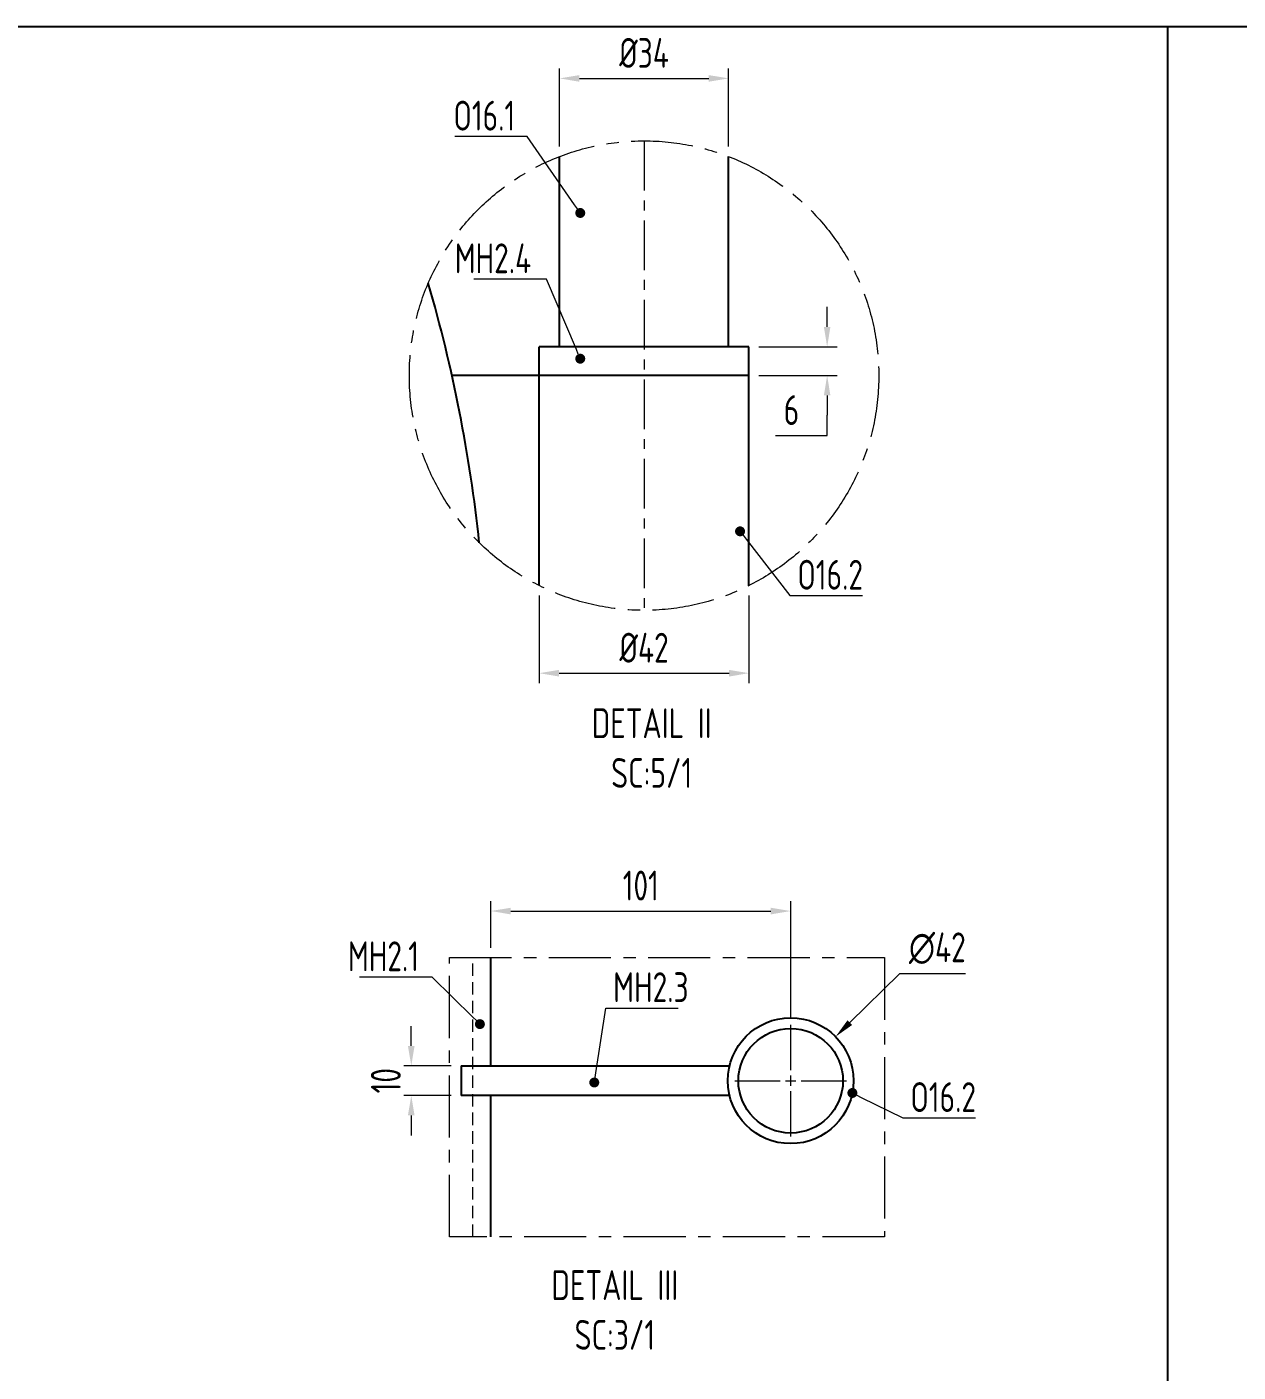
# Model space of a CAD drawing. Header units: millimetres. Extents: x -46397 to 283259, y -8690 to 23983.
# Drawn here: x 179651 to 180870, y -6 to 1347 of the extents above; entities that cross this region are included whole.
import ezdxf
from ezdxf import colors
from ezdxf.entities.mleader import LeaderData, LeaderLine
from ezdxf.math import Vec2, Vec3

# ---------------------------------------------------------------- set-up
doc = ezdxf.new("R2010")
doc.units = ezdxf.units.MM
doc.linetypes.add('CENTER', pattern=[2, 1.25, -0.25, 0.25, -0.25])
doc.linetypes.add('HIDDEN', pattern=[0.375, 0.25, -0.125])
doc.layers.get('Defpoints').update_dxf_attribs({"lineweight": 0})
for name, color, linetype, lineweight in [('Dtext', 255, 'Continuous', 20), ('DUONGDAM', 7, 'Continuous', 25), ('Long_AM_Hidden', 4, 'HIDDEN', 9), ('Long_AM_Visible', 30, 'Continuous', 25), ('Long_Centerline', 1, 'CENTER', 9), ('Long_Dim', 3, 'Continuous', 9), ('Long_Text', 6, 'Continuous', 9)]:
    doc.layers.add(name, color=color, linetype=linetype, lineweight=lineweight)
doc.styles.add('Chu va so', font='arial.ttf')
doc.styles.add('GHI CHU 2', font='arial.ttf', dxfattribs={"width": 0.8, "height": 2.5})
doc.styles.add('GHI CHÚ 3', font='isocp_IV25.ttf', dxfattribs={"width": 0.8})
doc.styles.get("Standard").update_dxf_attribs({"font": 'isocp.shx', "width": 0.8})
doc.styles.add('TCVN', font='arial.ttf')
doc.dimstyles.new('Vuong_DIM', dxfattribs={"dimtxt": 2.5, "dimasz": 2.3, "dimexe": 1.25, "dimexo": 0, "dimtad": 1, "dimtoh": 1, "dimdec": 0, "dimdsep": 46, "dimtxsty": 'GHI CHÚ 3', "dimcen": 2.3, "dimclrd": 9, "dimclre": 9, "dimclrt": 2, "dimadec": 0, "dimazin": 0, "dimtm": 1e-09, "dimtfac": 1, "dimtdec": 0, "dimtofl": 0, "dimtmove": 1, "dimatfit": 3, "dimfxl": 1, "dimtfill": 1, "dimlwd": 9, "dimlwe": 9, "dimarcsym": 1})

# ---------------------------------------------------------------- blocks, each defined once
blk = doc.blocks.new('_Dot')
at = {"color": 0, "linetype": 'ByBlock', "lineweight": -2}
blk.add_line((-0.5, 0), (-1, 0), dxfattribs=at)
at = {"color": 0, "linetype": 'ByBlock', "const_width": 0.5}
blk.add_lwpolyline([(-0.25, 0, 1), (0.25, 0, 1)], format="xyb", close=True, dxfattribs=at)
blk = doc.blocks.new('*D1774')
at = {"layer": 'Defpoints', "color": 0, "transparency": 16777216}
for p in [(180356.9, 1295.7), (180186.9, 1217), (180356.9, 1217)]:
    blk.add_point(p, dxfattribs=at)
at = {"layer": 'Long_Dim', "color": 9, "lineweight": 9, "transparency": 16777216}
for p, q in [((180186.9, 1227), (180186.9, 1305.7)), ((180356.9, 1227), (180356.9, 1305.7)), ((180206.9, 1295.7), (180336.9, 1295.7))]:
    blk.add_line(p, q, dxfattribs=at)
at = {"layer": 'Long_Dim', "color": 9, "transparency": 16777216}
for points in [[(180206.9, 1299), (180206.9, 1292.3), (180186.9, 1295.7)], [(180336.9, 1299), (180336.9, 1292.3), (180356.9, 1295.7)]]:
    blk.add_solid(points, dxfattribs=at)
at = {"layer": 'Long_Dim', "color": 2, "transparency": 16777216, "insert": (180271.9, 1321.3), "char_height": 30, "attachment_point": 5, "style": 'GHI CHÚ 3', "bg_fill": 3, "box_fill_scale": 1.1, "bg_fill_color": 256, "bg_fill_true_color": 13158600, "bg_fill_transparency": 0}
blk.add_mtext('%%C34', dxfattribs=at)
blk = doc.blocks.new('*D1773')
at = {"layer": 'Defpoints', "color": 0, "transparency": 16777216}
for p in [(180166.4, 785.4), (180377.4, 785.4), (180377.4, 697.3)]:
    blk.add_point(p, dxfattribs=at)
at = {"layer": 'Long_Dim', "color": 9, "lineweight": 9, "transparency": 16777216}
for p, q in [((180166.4, 775.4), (180166.4, 687.3)), ((180377.4, 775.4), (180377.4, 687.3)), ((180186.4, 697.3), (180357.4, 697.3))]:
    blk.add_line(p, q, dxfattribs=at)
at = {"layer": 'Long_Dim', "color": 9, "transparency": 16777216}
for points in [[(180186.4, 700.6), (180186.4, 693.9), (180166.4, 697.3)], [(180357.4, 700.6), (180357.4, 693.9), (180377.4, 697.3)]]:
    blk.add_solid(points, dxfattribs=at)
at = {"layer": 'Long_Dim', "color": 2, "transparency": 16777216, "insert": (180271.9, 722.9), "char_height": 30, "attachment_point": 5, "style": 'GHI CHÚ 3', "bg_fill": 3, "box_fill_scale": 1.1, "bg_fill_color": 256, "bg_fill_true_color": 13158600, "bg_fill_transparency": 0}
blk.add_mtext('%%C42', dxfattribs=at)
blk = doc.blocks.new('*D1772')
at = {"layer": 'Defpoints', "color": 0, "transparency": 16777216}
for p in [(180377.4, 1025.7), (180377.4, 996.7), (180456.1, 996.7)]:
    blk.add_point(p, dxfattribs=at)
at = {"layer": 'Long_Dim', "color": 9, "lineweight": 9, "transparency": 16777216}
for p, q in [((180456.1, 1045.7), (180456.1, 1065.7)), ((180387.4, 1025.7), (180466.1, 1025.7)), ((180387.4, 996.7), (180466.1, 996.7)), ((180456.1, 976.7), (180456.1, 956.7)), ((180456.1, 936.3), (180456.1, 956.7)), ((180404.2, 936.3), (180456.1, 936.3))]:
    blk.add_line(p, q, dxfattribs=at)
at = {"layer": 'Long_Dim', "color": 9, "transparency": 16777216}
for points in [[(180452.8, 1045.7), (180459.4, 1045.7), (180456.1, 1025.7)], [(180452.8, 976.7), (180459.4, 976.7), (180456.1, 996.7)]]:
    blk.add_solid(points, dxfattribs=at)
at = {"layer": 'Long_Dim', "color": 2, "transparency": 16777216, "insert": (180420.2, 962), "char_height": 30, "attachment_point": 5, "style": 'GHI CHÚ 3', "bg_fill": 3, "box_fill_scale": 1.1, "bg_fill_color": 256, "bg_fill_true_color": 13158600, "bg_fill_transparency": 0}
blk.add_mtext('6', dxfattribs=at)
blk = doc.blocks.new('*U1712')
at = {"layer": 'Long_Centerline', "color": 0, "ltscale": 40, "transparency": 16777216}
for p, q in [((0, 10.524), (0, 56.12)), ((-56.12, 0), (-10.524, 0)), ((10.524, 0), (56.12, 0)), ((0, -56.12), (0, -10.524))]:
    blk.add_line(p, q, dxfattribs=at)
at = {"layer": 'Long_Centerline', "color": 0, "linetype": 'Continuous', "ltscale": 40, "transparency": 16777216}
for p, q in [((-5.262, 0), (5.262, 0)), ((0, -5.262), (0, 5.262))]:
    blk.add_line(p, q, dxfattribs=at)
blk = doc.blocks.new('*D1728')
at = {"layer": 'Defpoints', "color": 0, "transparency": 16777216}
for p in [(180464.6, 331.6), (180374.3, 242.9)]:
    blk.add_point(p, dxfattribs=at)
at = {"layer": 'Long_Dim', "color": 9, "lineweight": 9, "transparency": 16777216}
for p, q in [((180528.9, 394.9), (180478.8, 345.7)), ((180595.2, 394.9), (180528.9, 394.9)), ((180417.1, 287.3), (180421.7, 287.3)), ((180419.4, 285), (180419.4, 289.6))]:
    blk.add_line(p, q, dxfattribs=at)
at = {"layer": 'Long_Dim', "color": 9, "transparency": 16777216}
blk.add_solid([(180476.5, 348), (180481.2, 343.3), (180464.6, 331.6)], dxfattribs=at)
at = {"layer": 'Long_Dim', "color": 2, "transparency": 16777216, "insert": (180567, 420.5), "char_height": 30, "attachment_point": 5, "style": 'GHI CHÚ 3', "bg_fill": 3, "box_fill_scale": 1.1, "bg_fill_color": 256, "bg_fill_true_color": 13158600, "bg_fill_transparency": 0}
blk.add_mtext('∅42', dxfattribs=at)
blk = doc.blocks.new('*D1770')
at = {"layer": 'Defpoints', "color": 0, "transparency": 16777216}
for p in [(180419.4, 458), (180117.8, 411.1), (180419.4, 339.9)]:
    blk.add_point(p, dxfattribs=at)
at = {"layer": 'Long_Dim', "color": 9, "lineweight": 9, "transparency": 16777216}
for p, q in [((180117.8, 421.1), (180117.8, 468)), ((180419.4, 349.9), (180419.4, 468)), ((180137.8, 458), (180399.4, 458))]:
    blk.add_line(p, q, dxfattribs=at)
at = {"layer": 'Long_Dim', "color": 9, "transparency": 16777216}
for points in [[(180137.8, 461.3), (180137.8, 454.6), (180117.8, 458)], [(180399.4, 461.3), (180399.4, 454.6), (180419.4, 458)]]:
    blk.add_solid(points, dxfattribs=at)
at = {"layer": 'Long_Dim', "color": 2, "transparency": 16777216, "insert": (180268.6, 483.6), "char_height": 30, "attachment_point": 5, "style": 'GHI CHÚ 3', "bg_fill": 3, "box_fill_scale": 1.1, "bg_fill_color": 256, "bg_fill_true_color": 13158600, "bg_fill_transparency": 0}
blk.add_mtext('101', dxfattribs=at)
blk = doc.blocks.new('*D1786')
at = {"layer": 'Defpoints', "color": 0, "transparency": 16777216}
for p in [(180087.8, 302.3, 15.4), (180037.7, 272.3), (180087.8, 272.3, 15.4)]:
    blk.add_point(p, dxfattribs=at)
at = {"layer": 'Long_Dim', "color": 9, "lineweight": 9, "transparency": 16777216}
for p, q in [((180037.7, 322.3), (180037.7, 342.3)), ((180077.8, 302.3), (180027.7, 302.3)), ((180077.8, 272.3), (180027.7, 272.3)), ((180037.7, 252.3), (180037.7, 232.3))]:
    blk.add_line(p, q, dxfattribs=at)
at = {"layer": 'Long_Dim', "color": 2, "transparency": 16777216, "insert": (180012.1, 287.3), "char_height": 30, "attachment_point": 5, "rotation": 90, "style": 'GHI CHÚ 3', "bg_fill": 3, "box_fill_scale": 1.1, "bg_fill_color": 256, "bg_fill_true_color": 13158600, "bg_fill_transparency": 0}
blk.add_mtext('10', dxfattribs=at)
at = {"layer": 'Long_Dim', "color": 9, "transparency": 16777216}
for points in [[(180034.3, 322.3), (180041, 322.3), (180037.7, 302.3)], [(180034.3, 252.3), (180041, 252.3), (180037.7, 272.3)]]:
    blk.add_solid(points, dxfattribs=at)
blk = doc.blocks.new('*U1706')
at = {"lineweight": 25}
for points in [[(0, 0), (5222.3, 0), (5222.3, 3420.9), (0, 3420.9)], [(0, 0), (3948.6, 0), (3948.6, 3420.9), (0, 3420.9)]]:
    blk.add_lwpolyline(points, close=True, dxfattribs=at)
at = {"layer": 'Dtext', "ltscale": 0.1}
for tag, p, height, style in [('REV_3', (3982.2, 1284.9), 22.7, 'TCVN'), ('FOR_APPROVAL3', (4209.7, 1283.3, -0.2), 27.3, 'TCVN'), ('REV_2', (3982.2, 1200), 22.7, 'TCVN'), ('FOR_APPROVAL2', (4209.7, 1198.4, -0.2), 27.3, 'TCVN'), ('REV_1', (3982.2, 1115.1), 22.7, 'TCVN'), ('FOR_APPROVAL1', (4209.7, 1113.5, -0.2), 27.3, 'TCVN'), ('REV_0', (3982.2, 1030.1), 22.7, 'TCVN'), ('NGUOI_VE', (4452, 1028.9, -0.2), 27.3, 'TCVN'), ('NGUOI_KIEM_2', (4693.2, 1028.9, -0.2), 27.3, 'TCVN'), ('NGUOI_DUYET', (4984.6, 1028.9, -0.2), 27.3, 'TCVN'), ('1.1_A4', (4999.2, 51.8, -0.2), 27.3, 'Chu va so'), ('A4_A4', (5090, 51.8, -0.2), 27.3, 'Chu va so'), ('REV.', (5164.8, 51.8, -0.2), 27.3, 'Chu va so')]:
    blk.add_attdef(tag, p, '', height=height, dxfattribs=dict(at, style=style))
for tag, p, height, style, width in [('NGAY_REV03', (4039.8, 1283.3, -0.2), 23.7, 'TCVN', 0.95), ('NGAY_REV02', (4039.8, 1198.4, -0.2), 23.7, 'TCVN', 0.95), ('NGAY_REV01', (4039.8, 1113.5, -0.2), 23.7, 'TCVN', 0.95), ('NGAY_REV0', (4039.8, 1028.5, -0.2), 23.7, 'TCVN', 0.95), ('DWD.NO', (4037.7, 22.1, -0.2), 36.4, 'Chu va so', 0.85)]:
    blk.add_attdef(tag, p, '', height=height, dxfattribs=dict(at, style=style, width=width))
at = {"layer": 'Dtext', "lineweight": 25, "ltscale": 0.1, "style": 'Chu va so'}
for tag, p, height in [('PROJECT_CODE', (4300.8, 427.6), 54.6), ('TITLE1', (4064.3, 326.1, -0.2), 36.4), ('TITLE2', (4064.3, 240.5, -0.2), 36.4), ('TITLE3', (4064.3, 155.6, -0.2), 36.4)]:
    blk.add_attdef(tag, p, '', height=height, dxfattribs=at)

msp = doc.modelspace()

# ---------------------------------------------------------------- linework, layer by layer
at = {"layer": 'DUONGDAM', "ltscale": 20, "extrusion": (0, 1, 0)}
msp.add_line((180377.4, 996.7, 15.42), (180166.4, 996.7, 15.42), dxfattribs=at)
at = {"layer": 'Long_AM_Hidden', "ltscale": 50, "elevation": 15.42}
msp.add_lwpolyline([(180099.76, 130.14), (180099.76, 411.08)], dxfattribs=at)
at = {"layer": 'Long_AM_Visible', "extrusion": (0, 1, 0)}
for p, q in [((180186.9, 1025.7, 15.42), (180186.9, 1217.04, 15.42)), ((180356.9, 1025.7, 15.42), (180356.9, 1217.04, 15.42)), ((180377.4, 1025.7, 15.42), (180166.4, 1025.7, 15.42)), ((180166.4, 996.7, 15.42), (180166.4, 1025.7, 15.42)), ((180377.4, 996.7, 15.42), (180377.4, 1025.7, 15.42)), ((180166.4, 996.7, 15.42), (180078.65, 996.68, 15.42)), ((180377.4, 996.7, 15.42), (180166.4, 996.7, 15.42)), ((180166.4, 785.42, 15.42), (180166.4, 996.57, 15.42)), ((180377.4, 785.42, 15.42), (180377.4, 996.7, 15.42))]:
    msp.add_line(p, q, dxfattribs=at)
at = {"layer": 'Long_AM_Visible'}
for p, q in [((180087.76, 302.28, 15.42), (180087.76, 272.28, 15.42)), ((180087.76, 302.28, 15.42), (180357.91, 302.28, 15.42)), ((180357.91, 272.28, 15.42), (180087.76, 272.28, 15.42))]:
    msp.add_line(p, q, dxfattribs=at)
at = {"layer": 'Long_AM_Visible', "elevation": 15.42}
for points in [[(180117.76, 302.28), (180117.76, 411.08)], [(180117.76, 130.14), (180117.76, 272.28)]]:
    msp.add_lwpolyline(points, dxfattribs=at)
at = {"layer": 'Long_AM_Visible'}
msp.add_arc((178626.71, 673.5, 15.42), 1487.45, 5.98468, 16.24438, dxfattribs=at)
at = {"layer": 'Long_Centerline', "ltscale": 40, "elevation": 15.42}
msp.add_lwpolyline([(180271.9, 1232.87), (180271.9, 760.54)], dxfattribs=at)
at = {"layer": 'Long_Centerline', "color": 6, "ltscale": 50, "elevation": 38.54}
msp.add_lwpolyline([(180076.06, 411.08), (180513.8, 411.08), (180513.8, 130.14), (180076.06, 130.14)], close=True, dxfattribs=at)
at = {"layer": 'Long_Centerline', "color": 6, "ltscale": 50}
msp.add_circle((180271.9, 996.7, 15.42), 236.16, dxfattribs=at)

# ---------------------------------------------------------------- block references
at = {"layer": 'Long_Centerline', "ltscale": 40}
msp.add_blockref('*U1712', (180419.41, 287.28, 15.42), dxfattribs=at)

# ---------------------------------------------------------------- texts
at = {"layer": 'Long_Text', "color": 3, "char_height": 30, "attachment_point": 5, "style": 'GHI CHÚ 3'}
for s, insert in [('\\pxqc;DETAIL II\\PSC:5/1', (180279.58, 621.95)), ('\\pxqc;DETAIL III\\PSC:3/1', (180242.51, 56.62))]:
    msp.add_mtext_dynamic_manual_height_columns(s, width=260.2402, gutter_width=322.31, heights=[0], dxfattribs=dict(at, insert=insert))

# ---------------------------------------------------------------- leaders
at = {"color": 3, "ltscale": 5}
ml = msp.add_multileader_mtext('Standard', dxfattribs=at)
ml.set_content('{\\fArial|b0|i0|c0|p34;Khoan lỗ %%C10 cho cùm ống DN200 (theo thực tế)}', color=3)
ml.set_leader_properties(lineweight=9)
ml.set_arrow_properties(name='DOT')
ml.build(insert=Vec2(0, 0))
ml.multileader.update_dxf_attribs({"has_dogleg": 0, "text_left_attachment_type": 5, "text_right_attachment_type": 6, "dogleg_length": 0.1, "arrow_head_size": 17.4, "scale": 300})
ctx = ml.context
ctx.base_point, ctx.scale, ctx.char_height, ctx.arrow_head_size, ctx.landing_gap_size, ctx.plane_origin = Vec3(148509.96, 665.28), 300, 24, 17.4, 18, Vec3(149312.43, -378.76)
ctx.left_attachment, ctx.right_attachment = 5, 6
notes = []
notes.append((ctx, [(0, (1, 1, 0), (148878.33, 716.29), (-1, 0), 30, [(0, [(149054.42, 441.35)], 0, [])])]))
ctx.mtext.insert, ctx.mtext.width, ctx.mtext.flow_direction = Vec3(148527.96, 747.35), 309.9931, 5
ml = msp.add_multileader_mtext('Standard', dxfattribs=at)
ml.set_content('{\\fArial|b0|i0|c0|p34;Khoan lỗ %%C10 cho cùm ống DN100 (theo thực tế)}', color=3)
ml.set_leader_properties(lineweight=9)
ml.set_arrow_properties(name='DOT')
ml.build(insert=Vec2(0, 0))
ml.multileader.update_dxf_attribs({"has_dogleg": 0, "text_left_attachment_type": 5, "text_right_attachment_type": 6, "dogleg_length": 0.1, "arrow_head_size": 17.4, "scale": 300})
ctx = ml.context
ctx.base_point, ctx.scale, ctx.char_height, ctx.arrow_head_size, ctx.landing_gap_size, ctx.plane_origin = Vec3(149602.55, 578.05), 300, 24, 17.4, 18, Vec3(149253.66, -389.59)
ctx.left_attachment, ctx.right_attachment = 5, 6
notes.append((ctx, [(0, (1, 1, 0), (149572.55, 578.05), (1, 0), 30, [(0, [(149511.66, 430.53)], 0, [])])]))
ctx.mtext.insert, ctx.mtext.width, ctx.mtext.flow_direction = Vec3(149620.55, 660.13), 306.4046, 5
for ctx, leaders in notes:
    for number, flags, end, landing, length, lines in leaders:
        leader = LeaderData()
        leader.index, (leader.has_last_leader_line, leader.has_dogleg_vector, leader.attachment_direction) = number, flags
        leader.last_leader_point, leader.dogleg_vector, leader.dogleg_length = Vec3(end), Vec3(landing), length
        for number, points, colour, breaks in lines:
            line = LeaderLine()
            line.index, line.vertices, line.color, line.breaks = number, Vec3.list(points), colors.encode_raw_color(colour), breaks
            leader.lines.append(line)
        ctx.leaders.append(leader)

# ---------------------------------------------------------------- next in the draw order: dimensions: what is measured, and where the dimension line sits
at = {"layer": 'Long_Dim'}
for base, p1, p2, picture, middle in [((180356.9, 1295.66, 15.42), (180186.9, 1217.04, 15.42), (180356.9, 1217.04, 15.42), '*D1774', (180271.9, 1321.25, 15.42)), ((180377.4, 697.27, 15.42), (180166.4, 785.42, 15.42), (180377.4, 785.42, 15.42), '*D1773', (180271.9, 722.86, 15.42))]:
    dim = msp.add_linear_dim(base=base, p1=p1, p2=p2, text='%%C<>', dimstyle='Vuong_DIM', override={"dimtxt": 30, "dimasz": 20, "dimexe": 10, "dimexo": 10, "dimgap": 10, "dimlfac": 0.2}, dxfattribs=at)
    dim.commit()
    dim.dimension.update_dxf_attribs({"geometry": picture, "text_midpoint": middle})
for base, p1, p2, override, picture, middle in [((180456.11, 996.7, 15.42), (180377.4, 1025.7, 15.42), (180377.4, 996.7, 15.42), {"dimtxt": 30, "dimasz": 20, "dimexe": 10, "dimexo": 10, "dimgap": 10, "dimlfac": 0.2}, '*D1772', (180445.98, 936.35, 15.42)), ((180037.65, 272.28), (180087.76, 302.28, 15.42), (180087.76, 272.28, 15.42), {"dimtxt": 30, "dimasz": 20, "dimexe": 10, "dimexo": 10, "dimgap": 10, "dimlfac": 0.333333}, '*D1786', (180037.65, 287.28))]:
    dim = msp.add_linear_dim(base=base, p1=p1, p2=p2, angle=90, dimstyle='Vuong_DIM', override=override, dxfattribs=at)
    dim.commit()
    dim.dimension.update_dxf_attribs({"geometry": picture, "text_midpoint": middle, "dimtype": 160})
dim = msp.add_diameter_dim_2p(p1=(180374.25, 242.92, 15.42), p2=(180464.56, 331.65, 15.42), dimstyle='Vuong_DIM', override={"dimtxt": 30, "dimasz": 20, "dimexe": 10, "dimexo": 10, "dimgap": 10, "dimlfac": 0.333333}, dxfattribs=at)
dim.commit()
dim.dimension.update_dxf_attribs({"geometry": '*D1728', "text_midpoint": (180528.93, 394.89, 15.42), "dimtype": 163})

# ---------------------------------------------------------------- next in the draw order: dimensions: what is measured, and where the dimension line sits
dim = msp.add_linear_dim(base=(180419.41, 457.98, 15.42), p1=(180117.76, 411.08, 15.42), p2=(180419.41, 339.9, 15.42), dimstyle='Vuong_DIM', override={"dimtxt": 30, "dimasz": 20, "dimexe": 10, "dimexo": 10, "dimgap": 10, "dimlfac": 0.333333}, dxfattribs=at)
dim.commit()
dim.dimension.update_dxf_attribs({"geometry": '*D1770', "text_midpoint": (180268.58, 483.57, 15.42)})

# ---------------------------------------------------------------- next in the draw order: block references
at = {"xscale": 0.9320101847508909, "yscale": 0.9320101847508909, "zscale": 0.9320101847508909}
msp.add_blockref('*U1706', (177118.9, -1840.8), dxfattribs=at)

# ---------------------------------------------------------------- next in the draw order: linework, layer by layer
at = {"layer": 'Long_AM_Visible'}
for radius in [63.3, 52.62]:
    msp.add_circle((180419.41, 287.28, 15.42), radius, dxfattribs=at)

# ---------------------------------------------------------------- next in the draw order: leaders
ml = msp.add_multileader_mtext('Standard')
ml.set_content('{\\fISOCP_IV25|b0|i0|c0|p2;O16.1}', color=256, style='GHI CHU 2')
ml.set_leader_properties(color=3, lineweight=9)
ml.set_arrow_properties(name='DOT')
ml.build(insert=Vec2(0, 0))
ml.multileader.update_dxf_attribs({"text_left_attachment_type": 6, "text_right_attachment_type": 6, "dogleg_length": 0.36, "arrow_head_size": 10})
ctx = ml.context
ctx.base_point, ctx.char_height, ctx.arrow_head_size, ctx.landing_gap_size, ctx.plane_origin = Vec3(180080.05, 1237.18), 30, 10, 0.0675, Vec3(179718.96, 4691.91)
ctx.left_attachment, ctx.right_attachment = 6, 6
notes = []
notes.append((ctx, [(0, (1, 1, 0), (180154.4, 1237.18), (-1, 0), 7.37, [(1, [(180207.7, 1160.3)], 0, [])])]))
ctx.mtext.insert, ctx.mtext.width, ctx.mtext.line_spacing_style, ctx.mtext.flow_direction = Vec3(180080.11, 1273.18), 64.8621, 2, 5
ml = msp.add_multileader_mtext('Standard')
ml.set_content('{\\fISOCP_IV25|b0|i0|c0|p2;MH2.4}', color=256, style='GHI CHU 2')
ml.set_leader_properties(color=3, lineweight=9)
ml.set_arrow_properties(name='DOT')
ml.build(insert=Vec2(0, 0))
ml.multileader.update_dxf_attribs({"text_left_attachment_type": 6, "text_right_attachment_type": 6, "dogleg_length": 0.36, "arrow_head_size": 10})
ctx = ml.context
ctx.base_point, ctx.char_height, ctx.arrow_head_size, ctx.landing_gap_size, ctx.plane_origin = Vec3(180081.28, 1093.67), 30, 10, 0.0675, Vec3(179718.96, 4545.28)
ctx.left_attachment, ctx.right_attachment = 6, 6
notes.append((ctx, [(0, (1, 1, 0), (180173.7, 1093.67), (-1, 0), 7.37, [(1, [(180207.7, 1013.67)], 0, [])])]))
ctx.mtext.insert, ctx.mtext.width, ctx.mtext.line_spacing_style, ctx.mtext.flow_direction = Vec3(180081.35, 1129.67), 64.8621, 2, 5
ml = msp.add_multileader_mtext('Standard')
ml.set_content('{\\fISOCP_IV25|b0|i0|c0|p2;O16.2}', color=256, style='GHI CHU 2')
ml.set_leader_properties(color=3, lineweight=9)
ml.set_arrow_properties(name='DOT')
ml.build(insert=Vec2(0, 0))
ml.multileader.update_dxf_attribs({"text_left_attachment_type": 6, "text_right_attachment_type": 6, "dogleg_length": 0.36, "arrow_head_size": 10})
ctx = ml.context
ctx.base_point, ctx.char_height, ctx.arrow_head_size, ctx.landing_gap_size, ctx.plane_origin = Vec3(180426.09, 775.31), 30, 10, 0.0675, Vec3(180070.07, 4230.05)
ctx.left_attachment, ctx.right_attachment = 6, 6
notes.append((ctx, [(1, (1, 1, 0), (180418.72, 775.31), (1, 0), 7.37, [(1, [(180368.48, 839.99)], 0, [])])]))
ctx.mtext.insert, ctx.mtext.width, ctx.mtext.line_spacing_style, ctx.mtext.flow_direction = Vec3(180426.16, 811.31), 64.8621, 2, 5
ml = msp.add_multileader_mtext('Standard')
ml.set_content('{\\fISOCP_IV25|b0|i0|c0|p2;MH2.1}', color=256, style='GHI CHU 2')
ml.set_leader_properties(color=3, lineweight=9)
ml.set_arrow_properties(name='DOT')
ml.build(insert=Vec2(0, 0))
ml.multileader.update_dxf_attribs({"text_left_attachment_type": 6, "text_right_attachment_type": 6, "dogleg_length": 0.36, "arrow_head_size": 10})
ctx = ml.context
ctx.base_point, ctx.char_height, ctx.arrow_head_size, ctx.landing_gap_size, ctx.plane_origin = Vec3(179973.83, 391.45), 30, 10, 0.0675, Vec3(179615.99, 3886.39)
ctx.left_attachment, ctx.right_attachment = 6, 6
notes.append((ctx, [(0, (1, 1, 0), (180058.66, 391.45), (-1, 0), 7.37, [(1, [(180106.73, 344.22)], 0, [])])]))
ctx.mtext.insert, ctx.mtext.width, ctx.mtext.line_spacing_style, ctx.mtext.flow_direction = Vec3(179973.9, 427.45), 64.8621, 2, 5
ml = msp.add_multileader_mtext('Standard')
ml.set_content('{\\fISOCP_IV25|b0|i0|c0|p2;MH2.3}', color=256, style='GHI CHU 2')
ml.set_leader_properties(color=3, lineweight=9)
ml.set_arrow_properties(name='DOT')
ml.build(insert=Vec2(0, 0))
ml.multileader.update_dxf_attribs({"text_left_attachment_type": 6, "text_right_attachment_type": 6, "dogleg_length": 0.36, "arrow_head_size": 10})
ctx = ml.context
ctx.base_point, ctx.char_height, ctx.arrow_head_size, ctx.landing_gap_size, ctx.plane_origin = Vec3(180240.73, 360.4), 30, 10, 0.0675, Vec3(179888.13, 3855.34)
ctx.left_attachment, ctx.right_attachment = 6, 6
notes.append((ctx, [(1, (1, 1, 0), (180233.36, 360.4), (1, 0), 7.37, [(1, [(180221.8, 285.49)], 0, [])])]))
ctx.mtext.insert, ctx.mtext.width, ctx.mtext.line_spacing_style, ctx.mtext.flow_direction = Vec3(180240.8, 396.4), 64.8621, 2, 5
ml = msp.add_multileader_mtext('Standard')
ml.set_content('{\\fISOCP_IV25|b0|i0|c0|p2;O16.2}', color=256, style='GHI CHU 2')
ml.set_leader_properties(color=3, lineweight=9)
ml.set_arrow_properties(name='DOT')
ml.build(insert=Vec2(0, 0))
ml.multileader.update_dxf_attribs({"text_left_attachment_type": 6, "text_right_attachment_type": 6, "dogleg_length": 0.36, "arrow_head_size": 10})
ctx = ml.context
ctx.base_point, ctx.char_height, ctx.arrow_head_size, ctx.landing_gap_size, ctx.plane_origin = Vec3(180539.79, 249.8), 30, 10, 0.0675, Vec3(180176.53, 3744.74)
ctx.left_attachment, ctx.right_attachment = 6, 6
notes.append((ctx, [(1, (1, 1, 0), (180532.42, 249.8), (1, 0), 7.37, [(1, [(180481.5, 274.96)], 0, [])])]))
ctx.mtext.insert, ctx.mtext.width, ctx.mtext.line_spacing_style, ctx.mtext.flow_direction = Vec3(180539.86, 285.8), 64.8621, 2, 5
for ctx, leaders in notes:
    for number, flags, end, landing, length, lines in leaders:
        leader = LeaderData()
        leader.index, (leader.has_last_leader_line, leader.has_dogleg_vector, leader.attachment_direction) = number, flags
        leader.last_leader_point, leader.dogleg_vector, leader.dogleg_length = Vec3(end), Vec3(landing), length
        for number, points, colour, breaks in lines:
            line = LeaderLine()
            line.index, line.vertices, line.color, line.breaks = number, Vec3.list(points), colors.encode_raw_color(colour), breaks
            leader.lines.append(line)
        ctx.leaders.append(leader)

doc.saveas('drawing.dxf')
